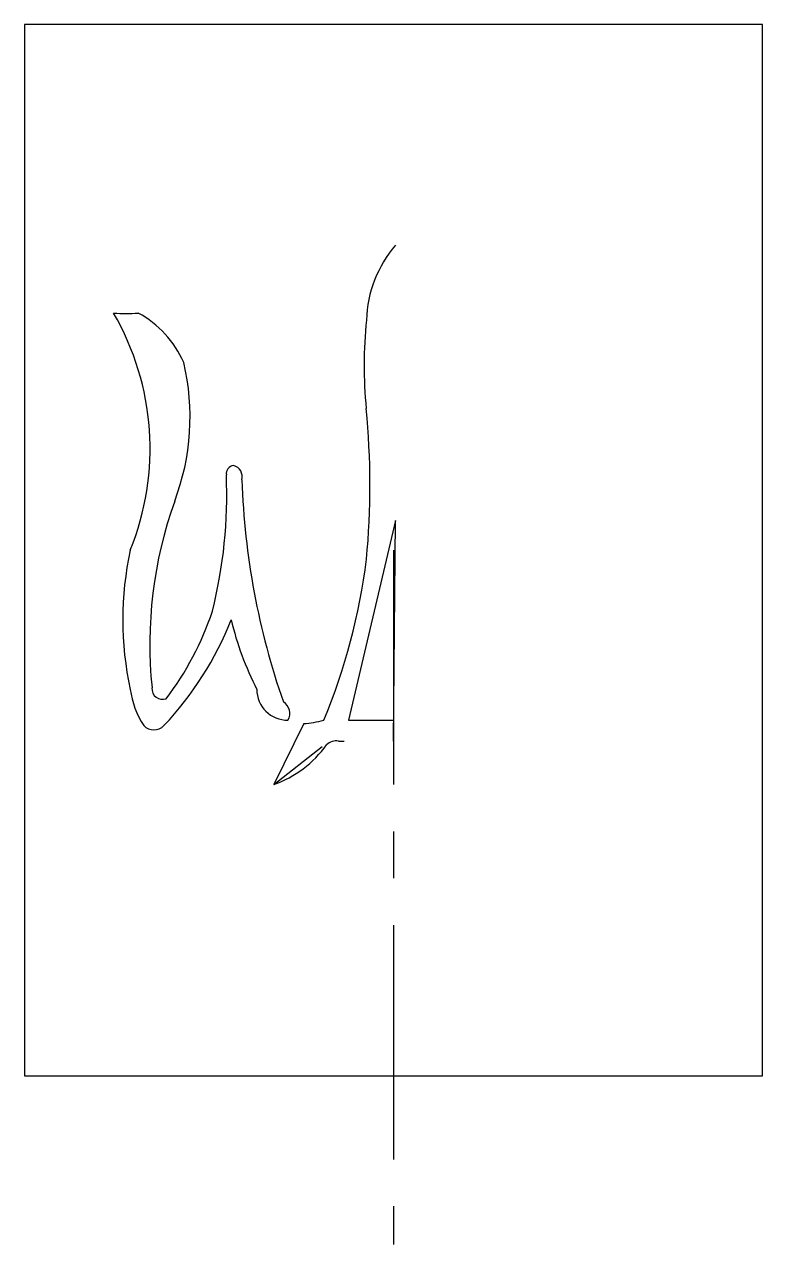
# Model space of a CAD drawing. Header units: millimetres. Extents: x -20 to 20, y -37.6 to 28.5.
import ezdxf

# ---------------------------------------------------------------- set-up
doc = ezdxf.new("R2010")
doc.units = ezdxf.units.MM
doc.linetypes.add('CENTERX2', pattern=[20.32, 12.7, -2.54, 2.54, -2.54])

msp = doc.modelspace()

# ---------------------------------------------------------------- linework, layer by layer
at = {"color": 7, "linetype": 'Continuous', "lineweight": 25}
for p, q in [((20, 28.5), (-20, 28.5)), ((-20, 28.5), (-20, -28.5)), ((20, -28.5), (20, 28.5)), ((-20, -28.5), (20, -28.5))]:
    msp.add_line(p, q, dxfattribs=at)
at = {"color": 7, "linetype": 'Continuous'}
for p, q in [((0.112, 1.615), (-2.438, -9.219)), ((0, -10.344), (0.112, 1.615)), ((-2.438, -9.219), (0.011, -9.219)), ((-4.861, -9.402), (-6.491, -12.7)), ((-2.976, -10.344), (-2.674, -10.344)), ((-6.491, -12.7), (-3.871, -10.636))]:
    msp.add_line(p, q, dxfattribs=at)
at = {"color": 7, "linetype": 'CENTERX2'}
msp.add_line((0, 0), (0, -37.641), dxfattribs=at)
at = {"color": 7, "linetype": 'Continuous'}
for centre, radius, start, end in [((5.084, 12.276), 6.551, 139.37339, 178.25887), ((-27.822, 5.506), 14.632, 337.89359, 30.12066), ((-14.496, 23.1), 10.273, 266.26042, 273.73958), ((-16.511, 7.905), 5.625, 23.81377, 61.50128), ((22.521, 10.003), 24.112, 174.11531, 185.54666), ((-24.028, 7.225), 13.003, 339.39974, 13.12101), ((-44.266, 3.518), 42.989, 354.64293, 5.54666), ((-34.765, 2.991), 25.732, 345.83469, 2.43011), ((-8.609, 4.145), 0.451, 98.01709, 188.01709), ((-8.836, 3.969), 0.643, 345.21242, 75.21242), ((31.904, 5.08), 40.138, 181.82074, 199.35227), ((9.801, -5.117), 23.007, 160.27071, 185.85401), ((3.234, -3.772), 17.903, 167.83635, 192.16365), ((-34.603, 3.635), 33.395, 337.36299, 352.89507), ((-25.411, 1.889), 16.439, 322.8043, 341.57529), ((-25.46, 2.775), 17.902, 316.67445, 338.54874), ((7.781, 0.207), 17.051, 193.49564, 207.03924), ((-9.636, -6.935), 4.67, 187.49802, 213.43843), ((-12.521, -7.518), 0.569, 174.53445, 291.07415), ((-5.725, -7.538), 1.681, 180.22035, 270.22035), ((-6.342, -8.844), 0.728, 328.94928, 58.94928), ((-5.479, -2.461), 6.968, 275.08772, 284.10452), ((-12.985, -8.961), 0.775, 225, 315), ((-8.484, -7.059), 5.983, 289.45441, 324.28539), ((-3.089, -11.111), 0.775, 81.56754, 133.80125)]:
    msp.add_arc(centre, radius, start, end, dxfattribs=at)

doc.saveas('drawing.dxf')
